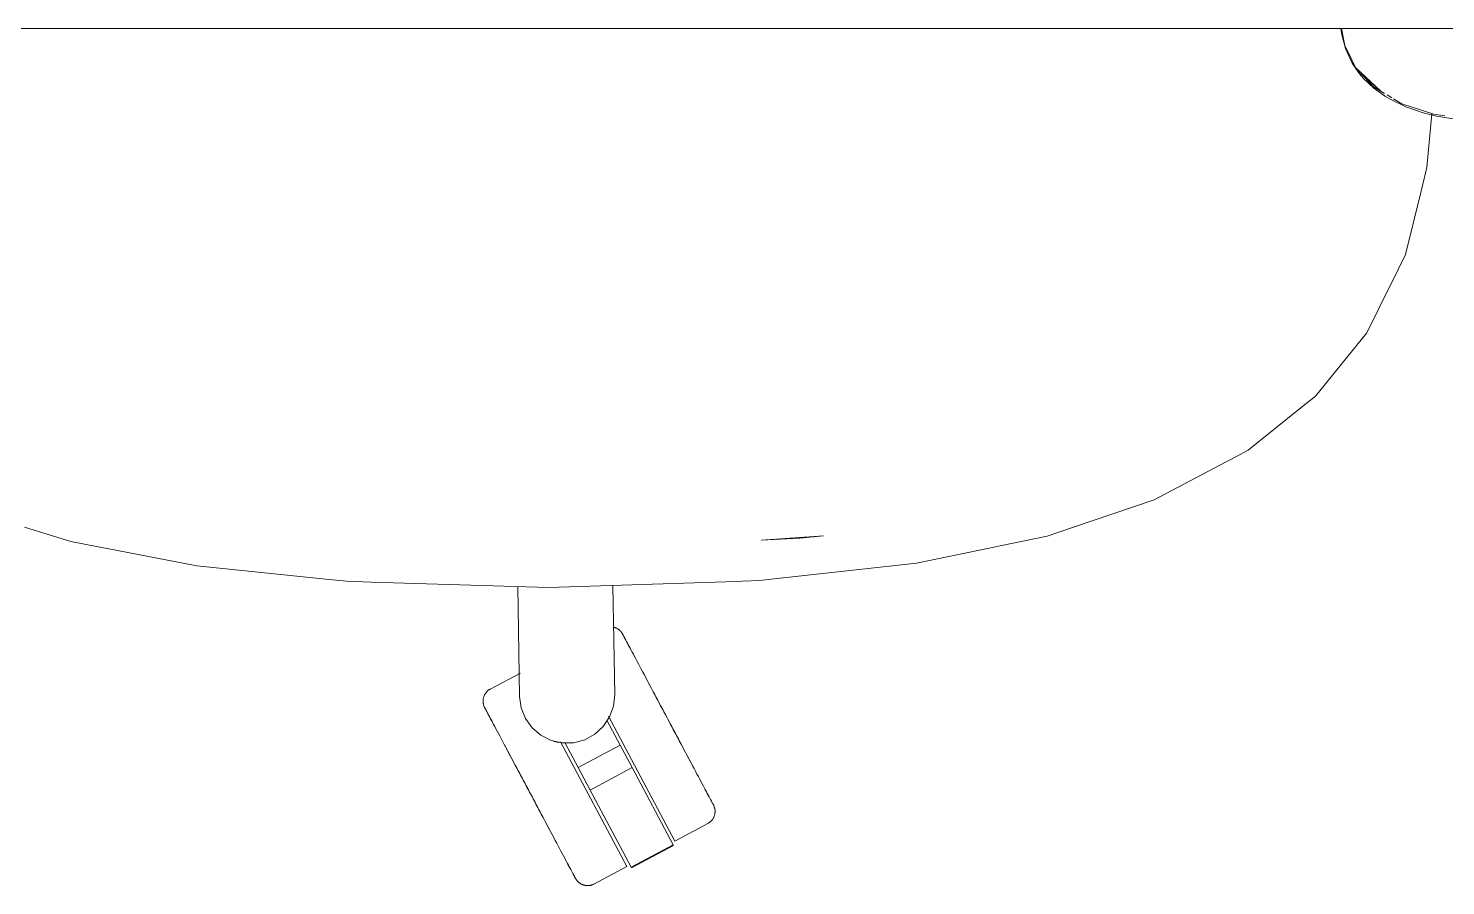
# Model space of a CAD drawing. Header units: millimetres. Extents: x 155927 to 317870, y -36033 to 97293.
# Drawn here: x 169008.9 to 169426, y 21675.3 to 21927.6 of the extents above; entities that cross this region are included whole.
import ezdxf

# ---------------------------------------------------------------- set-up
doc = ezdxf.new("R2010")
doc.units = ezdxf.units.MM
doc.header["$MEASUREMENT"] = 0
doc.layers.add('G-IMPT', color=8, linetype='CONTINUOUS', lineweight=9)
doc.layers.add('I-FURN', color=8, linetype='CONTINUOUS', lineweight=9)

msp = doc.modelspace()

# ---------------------------------------------------------------- linework, layer by layer
at = {"layer": 'G-IMPT'}
for p, q in [((169395.22, 21927.61), (169395.46, 21925.68)), ((169396.33, 21922.57), (169395.39, 21927.61)), ((169395.46, 21925.68), (169396.53, 21921.73)), ((169398.43, 21918.31), (169396.33, 21922.57)), ((169398.52, 21917.4), (169396.53, 21921.73)), ((169398.43, 21918.31), (169399.54, 21916.07)), ((169398.52, 21917.4), (169400.72, 21914.18)), ((169399.54, 21916.07), (169401.77, 21913.66)), ((169406.93, 21909.17), (169399.54, 21916.07)), ((169404.84, 21910.36), (169399.54, 21916.07)), ((169401.85, 21912.86), (169400.72, 21914.18)), ((169405.31, 21910.58), (169401.77, 21913.66)), ((169401.85, 21912.86), (169404.9, 21909.99)), ((169408, 21908.48), (169404.84, 21910.36)), ((169404.9, 21909.99), (169408.35, 21907.55)), ((169406.93, 21909.17), (169405.46, 21910.45)), ((169409.73, 21906.74), (169408.35, 21907.55)), ((169410.22, 21907.15), (169408.78, 21908.01)), ((169414.36, 21904.54), (169409.73, 21906.74)), ((169413.14, 21905.4), (169410.69, 21906.87)), ((169422.54, 21902.37), (169413.14, 21905.4)), ((169419.45, 21902.8), (169414.36, 21904.54)), ((169419.45, 21902.8), (169423.38, 21901.82)), ((169421.92, 21902.5), (169420.47, 21886.62)), ((169425.83, 21901.91), (169422.54, 21902.37)), ((169423.38, 21901.82), (169430.14, 21900.7)), ((169420.47, 21886.62), (169419.18, 21881.33)), ((169418.59, 21878.96), (169419.18, 21881.33)), ((169414.19, 21861.02), (169418.59, 21878.96)), ((169412.04, 21856.66), (169414.19, 21861.02)), ((169412.04, 21856.66), (169406.4, 21845.19)), ((169402.87, 21838.02), (169406.4, 21845.19)), ((169399.9, 21834.37), (169402.87, 21838.02)), ((169399.9, 21834.37), (169387.73, 21819.42)), ((169387.73, 21819.42), (169383.06, 21815.66)), ((169367.93, 21803.46), (169383.06, 21815.66)), ((169367.93, 21803.46), (169362.8, 21800.75)), ((169361.42, 21800.02), (169341.91, 21789.72)), ((169361.42, 21800.02), (169362.8, 21800.75)), ((169316.17, 21780.7), (169340.25, 21788.85)), ((169341.91, 21789.72), (169340.25, 21788.85)), ((169007.73, 21780.78), (169021.34, 21776.59)), ((169316.17, 21780.7), (169308.73, 21778.18)), ((169021.34, 21776.59), (169028.94, 21775.13)), ((169224.59, 21776.98), (169242.87, 21778.23)), ((169224.59, 21776.98), (169235.92, 21777.62)), ((169242.87, 21778.23), (169235.92, 21777.62)), ((169294.91, 21775.31), (169308.73, 21778.18)), ((169032.6, 21774.42), (169028.94, 21775.13)), ((169032.6, 21774.42), (169057.98, 21769.56)), ((169291.23, 21774.55), (169270.28, 21770.2)), ((169291.23, 21774.55), (169294.91, 21775.31)), ((169058.45, 21769.47), (169057.98, 21769.56)), ((169058.45, 21769.47), (169095.44, 21765.65)), ((169228.42, 21765.58), (169265.87, 21769.71)), ((169270.28, 21770.2), (169265.87, 21769.71)), ((169095.44, 21765.65), (169102.5, 21764.91)), ((169109.76, 21764.69), (169102.5, 21764.91)), ((169161.93, 21763.07), (169109.76, 21764.69)), ((169214.11, 21764.78), (169161.93, 21763.07)), ((169214.11, 21764.78), (169224.05, 21765.1)), ((169228.42, 21765.58), (169224.05, 21765.1))]:
    msp.add_line(p, q, dxfattribs=at)
at = {"layer": 'I-FURN'}
for p, q in [((169846.96, 21927.61), (168446.96, 21927.61)), ((168446.96, 21927.61), (169846.96, 21927.61)), ((169180.88, 21763.69), (169181.45, 21731.5)), ((169153.46, 21731.01), (169152.9, 21763.35)), ((169181.16, 21751.38), (169181.31, 21751.34)), ((169181.31, 21751.34), (169181.47, 21751.29)), ((169181.47, 21751.29), (169181.62, 21751.24)), ((169181.62, 21751.24), (169181.77, 21751.18)), ((169181.77, 21751.18), (169181.92, 21751.12)), ((169181.92, 21751.12), (169182.06, 21751.05)), ((169182.06, 21751.05), (169182.2, 21750.97)), ((169182.2, 21750.97), (169182.34, 21750.89)), ((169182.34, 21750.89), (169182.48, 21750.8)), ((169182.48, 21750.8), (169182.61, 21750.71)), ((169182.61, 21750.71), (169182.74, 21750.61)), ((169182.74, 21750.61), (169182.86, 21750.51)), ((169182.86, 21750.51), (169182.98, 21750.4)), ((169182.98, 21750.4), (169183.1, 21750.29)), ((169183.1, 21750.29), (169183.21, 21750.17)), ((169183.21, 21750.17), (169183.31, 21750.05)), ((169183.31, 21750.05), (169183.42, 21749.92)), ((169183.42, 21749.92), (169183.51, 21749.79)), ((169183.51, 21749.79), (169183.6, 21749.66)), ((169183.6, 21749.66), (169183.69, 21749.52)), ((169183.69, 21749.52), (169183.77, 21749.39)), ((169183.77, 21749.39), (169183.79, 21749.35)), ((169183.79, 21749.35), (169183.8, 21749.33)), ((169183.79, 21749.34), (169183.79, 21749.35)), ((169183.81, 21749.3), (169183.79, 21749.34)), ((169183.8, 21749.33), (169183.83, 21749.27)), ((169183.86, 21749.22), (169183.81, 21749.3)), ((169183.83, 21749.27), (169183.89, 21749.17)), ((169183.92, 21749.1), (169183.86, 21749.22)), ((169183.89, 21749.17), (169183.96, 21749.03)), ((169184.01, 21748.93), (169183.92, 21749.1)), ((169183.96, 21749.03), (169184.06, 21748.85)), ((169184.12, 21748.73), (169184.01, 21748.93)), ((169184.06, 21748.85), (169184.17, 21748.63)), ((169184.24, 21748.49), (169184.12, 21748.73)), ((169184.17, 21748.63), (169184.31, 21748.37)), ((169184.39, 21748.21), (169184.24, 21748.49)), ((169184.31, 21748.37), (169184.47, 21748.07)), ((169184.56, 21747.89), (169184.39, 21748.21)), ((169184.47, 21748.07), (169184.65, 21747.74)), ((169184.75, 21747.54), (169184.56, 21747.89)), ((169184.65, 21747.74), (169184.84, 21747.36)), ((169184.96, 21747.15), (169184.75, 21747.54)), ((169184.84, 21747.36), (169185.06, 21746.95)), ((169185.19, 21746.72), (169184.96, 21747.15)), ((169185.06, 21746.95), (169185.3, 21746.51)), ((169185.44, 21746.25), (169185.19, 21746.72)), ((169185.3, 21746.51), (169185.56, 21746.02)), ((169185.7, 21745.75), (169185.44, 21746.25)), ((169185.56, 21746.02), (169185.83, 21745.51)), ((169185.99, 21745.21), (169185.7, 21745.75)), ((169185.83, 21745.51), (169186.12, 21744.96)), ((169186.29, 21744.64), (169185.99, 21745.21)), ((169186.12, 21744.96), (169186.43, 21744.37)), ((169186.61, 21744.04), (169186.29, 21744.64)), ((169186.95, 21743.41), (169186.61, 21744.04)), ((169187.3, 21742.75), (169186.95, 21743.41)), ((169187.67, 21742.05), (169187.3, 21742.75)), ((169188.05, 21741.33), (169187.67, 21742.05)), ((169188.45, 21740.58), (169188.05, 21741.33)), ((169188.86, 21739.8), (169188.45, 21740.58)), ((169189.29, 21739), (169188.86, 21739.8)), ((169189.73, 21738.18), (169189.29, 21739)), ((169153.68, 21737.9), (169144.84, 21733.2)), ((169190.18, 21737.33), (169189.73, 21738.18)), ((169190.64, 21736.46), (169190.18, 21737.33)), ((169191.11, 21735.58), (169190.64, 21736.46)), ((169191.59, 21734.67), (169191.11, 21735.58)), ((169191.33, 21735.16), (169191.82, 21734.25)), ((169192.08, 21733.75), (169191.59, 21734.67)), ((169142.73, 21730.09), (169142.75, 21730.25)), ((169142.75, 21730.25), (169142.78, 21730.41)), ((169142.78, 21730.41), (169142.81, 21730.57)), ((169142.81, 21730.57), (169142.85, 21730.72)), ((169142.85, 21730.72), (169142.9, 21730.88)), ((169142.9, 21730.88), (169142.95, 21731.03)), ((169142.95, 21731.03), (169143.01, 21731.18)), ((169143.01, 21731.18), (169143.07, 21731.33)), ((169143.07, 21731.33), (169143.14, 21731.47)), ((169143.14, 21731.47), (169143.22, 21731.62)), ((169143.22, 21731.62), (169143.3, 21731.75)), ((169143.3, 21731.75), (169143.39, 21731.89)), ((169143.39, 21731.89), (169143.48, 21732.02)), ((169143.48, 21732.02), (169143.58, 21732.15)), ((169143.58, 21732.15), (169143.68, 21732.27)), ((169143.68, 21732.27), (169143.79, 21732.39)), ((169143.79, 21732.39), (169143.9, 21732.51)), ((169143.9, 21732.51), (169144.02, 21732.62)), ((169144.02, 21732.62), (169144.14, 21732.73)), ((169144.14, 21732.73), (169144.26, 21732.83)), ((169144.26, 21732.83), (169144.39, 21732.92)), ((169144.39, 21732.92), (169144.53, 21733.02)), ((169144.53, 21733.02), (169144.66, 21733.1)), ((169144.66, 21733.1), (169144.8, 21733.18)), ((169144.8, 21733.18), (169144.84, 21733.2)), ((169153.93, 21727.67), (169153.46, 21731.01)), ((169181.45, 21731.5), (169181.1, 21728.15)), ((169191.82, 21734.25), (169192.31, 21733.32)), ((169192.58, 21732.81), (169192.08, 21733.75)), ((169192.31, 21733.32), (169192.81, 21732.37)), ((169193.09, 21731.86), (169192.58, 21732.81)), ((169192.81, 21732.37), (169193.32, 21731.42)), ((169193.6, 21730.9), (169193.09, 21731.86)), ((169193.32, 21731.42), (169193.84, 21730.45)), ((169194.12, 21729.92), (169193.6, 21730.9)), ((169193.84, 21730.45), (169194.36, 21729.47)), ((169142.7, 21729.77), (169142.71, 21729.93)), ((169142.7, 21729.61), (169142.7, 21729.77)), ((169142.71, 21729.45), (169142.7, 21729.61)), ((169142.71, 21729.93), (169142.73, 21730.09)), ((169142.72, 21729.29), (169142.71, 21729.45)), ((169142.74, 21729.13), (169142.72, 21729.29)), ((169142.76, 21728.97), (169142.74, 21729.13)), ((169142.79, 21728.81), (169142.76, 21728.97)), ((169142.83, 21728.65), (169142.79, 21728.81)), ((169142.87, 21728.5), (169142.83, 21728.65)), ((169142.92, 21728.34), (169142.87, 21728.5)), ((169142.97, 21728.19), (169142.92, 21728.34)), ((169143.03, 21728.04), (169142.97, 21728.19)), ((169143.1, 21727.89), (169143.03, 21728.04)), ((169143.17, 21727.75), (169143.1, 21727.89)), ((169143.18, 21727.75), (169143.17, 21727.75)), ((169143.17, 21727.75), (169143.18, 21727.73)), ((169143.2, 21727.7), (169143.18, 21727.75)), ((169143.18, 21727.73), (169143.22, 21727.67)), ((169143.24, 21727.62), (169143.2, 21727.7)), ((169143.22, 21727.67), (169143.27, 21727.57)), ((169143.31, 21727.5), (169143.24, 21727.62)), ((169143.27, 21727.57), (169143.34, 21727.43)), ((169143.39, 21727.34), (169143.31, 21727.5)), ((169143.34, 21727.43), (169143.44, 21727.25)), ((169143.5, 21727.14), (169143.39, 21727.34)), ((169143.44, 21727.25), (169143.56, 21727.03)), ((169143.63, 21726.9), (169143.5, 21727.14)), ((169143.56, 21727.03), (169143.69, 21726.77)), ((169143.78, 21726.62), (169143.63, 21726.9)), ((169143.69, 21726.77), (169143.85, 21726.47)), ((169143.95, 21726.3), (169143.78, 21726.62)), ((169143.85, 21726.47), (169144.03, 21726.14)), ((169144.14, 21725.94), (169143.95, 21726.3)), ((169144.03, 21726.14), (169144.23, 21725.77)), ((169155.18, 21724.54), (169153.93, 21727.67)), ((169181.1, 21728.15), (169179.96, 21724.97)), ((169194.64, 21728.94), (169194.12, 21729.92)), ((169194.36, 21729.47), (169194.88, 21728.48)), ((169195.17, 21727.95), (169194.64, 21728.94)), ((169194.88, 21728.48), (169195.41, 21727.49)), ((169195.7, 21726.95), (169195.17, 21727.95)), ((169195.41, 21727.49), (169195.94, 21726.49)), ((169196.23, 21725.95), (169195.7, 21726.95)), ((169195.94, 21726.49), (169196.48, 21725.49)), ((169144.34, 21725.55), (169144.14, 21725.94)), ((169144.23, 21725.77), (169144.45, 21725.36)), ((169144.57, 21725.12), (169144.34, 21725.55)), ((169144.45, 21725.36), (169144.68, 21724.91)), ((169144.82, 21724.65), (169144.57, 21725.12)), ((169144.68, 21724.91), (169144.94, 21724.43)), ((169145.09, 21724.15), (169144.82, 21724.65)), ((169144.94, 21724.43), (169145.22, 21723.91)), ((169145.37, 21723.62), (169145.09, 21724.15)), ((169145.22, 21723.91), (169145.51, 21723.36)), ((169145.67, 21723.05), (169145.37, 21723.62)), ((169145.51, 21723.36), (169145.82, 21722.78)), ((169145.82, 21722.78), (169146.15, 21722.16)), ((169146.15, 21722.16), (169146.49, 21721.51)), ((169157.14, 21721.8), (169155.18, 21724.54)), ((169178.09, 21722.16), (169175.6, 21719.88)), ((169179.96, 21724.97), (169178.09, 21722.16)), ((169179.23, 21723.84), (169183.03, 21716.7)), ((169199.17, 21688.47), (169179.63, 21725.22)), ((169196.77, 21724.94), (169196.23, 21725.95)), ((169196.48, 21725.49), (169197.01, 21724.48)), ((169197.3, 21723.94), (169196.77, 21724.94)), ((169197.01, 21724.48), (169197.55, 21723.48)), ((169197.83, 21722.93), (169197.3, 21723.94)), ((169197.55, 21723.48), (169198.08, 21722.47)), ((169198.37, 21721.93), (169197.83, 21722.93)), ((169198.08, 21722.47), (169198.61, 21721.47)), ((169198.9, 21720.93), (169198.37, 21721.93)), ((169146.49, 21721.51), (169146.85, 21720.83)), ((169146.85, 21720.83), (169147.23, 21720.13)), ((169147.23, 21720.13), (169147.62, 21719.39)), ((169147.62, 21719.39), (169148.02, 21718.63)), ((169148.02, 21718.63), (169148.44, 21717.84)), ((169148.44, 21717.84), (169148.87, 21717.03)), ((169159.71, 21719.6), (169157.14, 21721.8)), ((169162.72, 21718.09), (169159.71, 21719.6)), ((169166.01, 21717.34), (169162.72, 21718.09)), ((169172.64, 21718.26), (169169.38, 21717.4)), ((169175.6, 21719.88), (169172.64, 21718.26)), ((169198.61, 21721.47), (169199.14, 21720.47)), ((169199.43, 21719.94), (169198.9, 21720.93)), ((169199.14, 21720.47), (169199.67, 21719.48)), ((169199.95, 21718.95), (169199.43, 21719.94)), ((169199.67, 21719.48), (169200.19, 21718.5)), ((169200.47, 21717.97), (169199.95, 21718.95)), ((169200.19, 21718.5), (169200.71, 21717.52)), ((169200.99, 21717), (169200.47, 21717.97)), ((169148.87, 21717.03), (169149.32, 21716.2)), ((169149.56, 21715.74), (169149.11, 21716.58)), ((169149.32, 21716.2), (169149.77, 21715.34)), ((169150.02, 21714.87), (169149.56, 21715.74)), ((169149.77, 21715.34), (169150.24, 21714.46)), ((169150.5, 21713.98), (169150.02, 21714.87)), ((169150.24, 21714.46), (169150.72, 21713.57)), ((169150.98, 21713.07), (169150.5, 21713.98)), ((169150.72, 21713.57), (169151.2, 21712.65)), ((169185.04, 21680.96), (169165.52, 21717.68)), ((169169.38, 21717.4), (169166.01, 21717.34)), ((169170.67, 21710.13), (169166.87, 21717.27)), ((169183.03, 21716.7), (169170.67, 21710.13)), ((169183.03, 21716.7), (169186.56, 21710.06)), ((169200.71, 21717.52), (169201.22, 21716.56)), ((169201.5, 21716.04), (169200.99, 21717)), ((169201.22, 21716.56), (169201.73, 21715.61)), ((169202, 21715.1), (169201.5, 21716.04)), ((169201.73, 21715.61), (169202.23, 21714.67)), ((169202.49, 21714.17), (169202, 21715.1)), ((169202.23, 21714.67), (169202.72, 21713.75)), ((169202.98, 21713.26), (169202.49, 21714.17)), ((169202.72, 21713.75), (169203.2, 21712.84)), ((169151.47, 21712.15), (169150.98, 21713.07)), ((169151.2, 21712.65), (169151.7, 21711.72)), ((169151.97, 21711.21), (169151.47, 21712.15)), ((169151.7, 21711.72), (169152.2, 21710.78)), ((169152.47, 21710.26), (169151.97, 21711.21)), ((169152.2, 21710.78), (169152.71, 21709.82)), ((169152.98, 21709.3), (169152.47, 21710.26)), ((169152.71, 21709.82), (169153.22, 21708.85)), ((169174.2, 21703.48), (169170.67, 21710.13)), ((169186.56, 21710.06), (169174.2, 21703.48)), ((169186.56, 21710.06), (169198.63, 21687.35)), ((169203.45, 21712.36), (169202.98, 21713.26)), ((169203.2, 21712.84), (169203.67, 21711.96)), ((169203.92, 21711.48), (169203.45, 21712.36)), ((169203.67, 21711.96), (169204.13, 21711.09)), ((169204.38, 21710.63), (169203.92, 21711.48)), ((169204.13, 21711.09), (169204.58, 21710.24)), ((169204.82, 21709.79), (169204.38, 21710.63)), ((169205.25, 21708.98), (169204.82, 21709.79)), ((169153.5, 21708.33), (169152.98, 21709.3)), ((169153.22, 21708.85), (169153.74, 21707.87)), ((169154.03, 21707.34), (169153.5, 21708.33)), ((169153.74, 21707.87), (169154.27, 21706.89)), ((169154.55, 21706.35), (169154.03, 21707.34)), ((169154.27, 21706.89), (169154.8, 21705.89)), ((169155.08, 21705.35), (169154.55, 21706.35)), ((169154.8, 21705.89), (169155.33, 21704.89)), ((169155.62, 21704.35), (169155.08, 21705.35)), ((169205.67, 21708.19), (169205.25, 21708.98)), ((169206.08, 21707.43), (169205.67, 21708.19)), ((169206.47, 21706.7), (169206.08, 21707.43)), ((169206.84, 21705.99), (169206.47, 21706.7)), ((169207.2, 21705.31), (169206.84, 21705.99)), ((169207.55, 21704.66), (169207.2, 21705.31)), ((169155.33, 21704.89), (169155.86, 21703.89)), ((169156.15, 21703.35), (169155.62, 21704.35)), ((169155.86, 21703.89), (169156.4, 21702.89)), ((169156.68, 21702.34), (169156.15, 21703.35)), ((169156.4, 21702.89), (169156.93, 21701.88)), ((169157.22, 21701.34), (169156.68, 21702.34)), ((169156.93, 21701.88), (169157.46, 21700.88)), ((169157.75, 21700.33), (169157.22, 21701.34)), ((169186.27, 21680.78), (169174.2, 21703.48)), ((169207.88, 21704.05), (169207.55, 21704.66)), ((169208.19, 21703.46), (169207.88, 21704.05)), ((169208.02, 21703.77), (169208.32, 21703.21)), ((169208.48, 21702.91), (169208.19, 21703.46)), ((169208.32, 21703.21), (169208.61, 21702.67)), ((169208.75, 21702.39), (169208.48, 21702.91)), ((169208.61, 21702.67), (169208.87, 21702.17)), ((169209.01, 21701.91), (169208.75, 21702.39)), ((169208.87, 21702.17), (169209.12, 21701.7)), ((169209.25, 21701.47), (169209.01, 21701.91)), ((169209.12, 21701.7), (169209.35, 21701.27)), ((169209.47, 21701.06), (169209.25, 21701.47)), ((169209.35, 21701.27), (169209.56, 21700.88)), ((169209.66, 21700.68), (169209.47, 21701.06)), ((169157.46, 21700.88), (169158, 21699.87)), ((169158.28, 21699.34), (169157.75, 21700.33)), ((169158, 21699.87), (169158.53, 21698.88)), ((169158.81, 21698.34), (169158.28, 21699.34)), ((169158.53, 21698.88), (169159.05, 21697.89)), ((169159.34, 21697.35), (169158.81, 21698.34)), ((169159.05, 21697.89), (169159.58, 21696.9)), ((169159.86, 21696.38), (169159.34, 21697.35)), ((169159.58, 21696.9), (169160.09, 21695.93)), ((169209.56, 21700.88), (169209.75, 21700.52)), ((169209.84, 21700.35), (169209.66, 21700.68)), ((169209.75, 21700.52), (169209.92, 21700.21)), ((169210, 21700.05), (169209.84, 21700.35)), ((169209.92, 21700.21), (169210.07, 21699.93)), ((169210.14, 21699.79), (169210, 21700.05)), ((169210.07, 21699.93), (169210.19, 21699.69)), ((169210.25, 21699.57), (169210.14, 21699.79)), ((169210.19, 21699.69), (169210.3, 21699.49)), ((169210.35, 21699.39), (169210.25, 21699.57)), ((169210.3, 21699.49), (169210.39, 21699.32)), ((169210.42, 21699.25), (169210.35, 21699.39)), ((169210.39, 21699.32), (169210.45, 21699.2)), ((169210.48, 21699.15), (169210.42, 21699.25)), ((169210.45, 21699.2), (169210.5, 21699.12)), ((169210.51, 21699.09), (169210.48, 21699.15)), ((169210.5, 21699.12), (169210.52, 21699.08)), ((169210.52, 21699.07), (169210.51, 21699.09)), ((169210.52, 21699.08), (169210.52, 21699.07)), ((169210.52, 21699.07), (169210.59, 21698.93)), ((169210.59, 21698.93), (169210.66, 21698.78)), ((169210.66, 21698.78), (169210.72, 21698.63)), ((169210.72, 21698.63), (169210.78, 21698.48)), ((169210.78, 21698.48), (169210.83, 21698.33)), ((169210.83, 21698.33), (169210.87, 21698.17)), ((169210.87, 21698.17), (169210.91, 21698.02)), ((169210.91, 21698.02), (169210.94, 21697.86)), ((169210.94, 21697.86), (169210.96, 21697.7)), ((169210.96, 21697.7), (169210.98, 21697.54)), ((169210.98, 21696.89), (169210.97, 21696.73)), ((169210.98, 21697.54), (169210.99, 21697.38)), ((169210.99, 21697.05), (169210.98, 21696.89)), ((169210.99, 21697.38), (169210.99, 21697.22)), ((169210.99, 21697.22), (169210.99, 21697.05)), ((169160.37, 21695.41), (169159.86, 21696.38)), ((169160.09, 21695.93), (169160.61, 21694.96)), ((169160.88, 21694.45), (169160.37, 21695.41)), ((169160.61, 21694.96), (169161.11, 21694.01)), ((169161.38, 21693.51), (169160.88, 21694.45)), ((169161.11, 21694.01), (169161.61, 21693.08)), ((169161.88, 21692.58), (169161.38, 21693.51)), ((169161.61, 21693.08), (169162.1, 21692.15)), ((169199.17, 21688.47), (169208.85, 21693.62)), ((169208.89, 21693.64), (169208.85, 21693.62)), ((169209.03, 21693.72), (169208.89, 21693.64)), ((169209.17, 21693.81), (169209.03, 21693.72)), ((169209.3, 21693.9), (169209.17, 21693.81)), ((169209.43, 21693.99), (169209.3, 21693.9)), ((169209.56, 21694.1), (169209.43, 21693.99)), ((169209.68, 21694.2), (169209.56, 21694.1)), ((169209.8, 21694.31), (169209.68, 21694.2)), ((169209.91, 21694.43), (169209.8, 21694.31)), ((169210.02, 21694.55), (169209.91, 21694.43)), ((169210.12, 21694.67), (169210.02, 21694.55)), ((169210.22, 21694.8), (169210.12, 21694.67)), ((169210.31, 21694.93), (169210.22, 21694.8)), ((169210.4, 21695.07), (169210.31, 21694.93)), ((169210.48, 21695.21), (169210.4, 21695.07)), ((169210.55, 21695.35), (169210.48, 21695.21)), ((169210.62, 21695.5), (169210.55, 21695.35)), ((169210.69, 21695.64), (169210.62, 21695.5)), ((169210.75, 21695.79), (169210.69, 21695.64)), ((169210.8, 21695.95), (169210.75, 21695.79)), ((169210.85, 21696.1), (169210.8, 21695.95)), ((169210.89, 21696.26), (169210.85, 21696.1)), ((169210.92, 21696.41), (169210.89, 21696.26)), ((169210.95, 21696.57), (169210.92, 21696.41)), ((169210.97, 21696.73), (169210.95, 21696.57)), ((169162.36, 21691.66), (169161.88, 21692.58)), ((169162.1, 21692.15), (169162.58, 21691.25)), ((169162.58, 21691.25), (169163.06, 21690.36)), ((169163.06, 21690.36), (169163.52, 21689.49)), ((169163.52, 21689.49), (169163.97, 21688.65)), ((169163.97, 21688.65), (169164.41, 21687.82)), ((169164.41, 21687.82), (169164.83, 21687.02)), ((169164.83, 21687.02), (169165.24, 21686.24)), ((169165.24, 21686.24), (169165.64, 21685.49)), ((169165.64, 21685.49), (169166.03, 21684.77)), ((169166.03, 21684.77), (169166.4, 21684.08)), ((169198.63, 21687.35), (169186.27, 21680.78)), ((169186.36, 21680.6), (169198.72, 21687.18)), ((169166.4, 21684.08), (169166.75, 21683.41)), ((169166.75, 21683.41), (169167.09, 21682.78)), ((169167.09, 21682.78), (169167.41, 21682.18)), ((169167.57, 21681.87), (169167.26, 21682.45)), ((169167.41, 21682.18), (169167.71, 21681.61)), ((169167.86, 21681.32), (169167.57, 21681.87)), ((169167.71, 21681.61), (169167.99, 21681.07)), ((169168.14, 21680.8), (169167.86, 21681.32)), ((169167.99, 21681.07), (169168.26, 21680.57)), ((169168.4, 21680.32), (169168.14, 21680.8)), ((169168.26, 21680.57), (169168.51, 21680.11)), ((169168.63, 21679.87), (169168.4, 21680.32)), ((169175.36, 21675.81), (169185.04, 21680.96)), ((169168.51, 21680.11), (169168.74, 21679.68)), ((169168.85, 21679.46), (169168.63, 21679.87)), ((169168.74, 21679.68), (169168.94, 21679.28)), ((169169.05, 21679.09), (169168.85, 21679.46)), ((169168.94, 21679.28), (169169.13, 21678.93)), ((169169.23, 21678.75), (169169.05, 21679.09)), ((169169.13, 21678.93), (169169.3, 21678.61)), ((169169.38, 21678.46), (169169.23, 21678.75)), ((169169.3, 21678.61), (169169.45, 21678.33)), ((169169.52, 21678.2), (169169.38, 21678.46)), ((169169.45, 21678.33), (169169.58, 21678.09)), ((169169.64, 21677.98), (169169.52, 21678.2)), ((169169.58, 21678.09), (169169.69, 21677.89)), ((169169.73, 21677.8), (169169.64, 21677.98)), ((169169.69, 21677.89), (169169.77, 21677.73)), ((169169.81, 21677.66), (169169.73, 21677.8)), ((169169.77, 21677.73), (169169.84, 21677.61)), ((169169.86, 21677.56), (169169.81, 21677.66)), ((169169.84, 21677.61), (169169.88, 21677.52)), ((169169.89, 21677.5), (169169.86, 21677.56)), ((169169.88, 21677.52), (169169.9, 21677.48)), ((169169.91, 21677.48), (169169.89, 21677.5)), ((169169.9, 21677.48), (169169.91, 21677.48)), ((169169.93, 21677.44), (169169.91, 21677.48)), ((169170.01, 21677.3), (169169.93, 21677.44)), ((169170.09, 21677.16), (169170.01, 21677.3)), ((169170.18, 21677.03), (169170.09, 21677.16)), ((169170.28, 21676.9), (169170.18, 21677.03)), ((169170.38, 21676.77), (169170.28, 21676.9)), ((169170.49, 21676.65), (169170.38, 21676.77)), ((169170.6, 21676.54), (169170.49, 21676.65)), ((169170.71, 21676.42), (169170.6, 21676.54)), ((169170.83, 21676.32), (169170.71, 21676.42)), ((169170.96, 21676.21), (169170.83, 21676.32)), ((169171.09, 21676.12), (169170.96, 21676.21)), ((169171.22, 21676.02), (169171.09, 21676.12)), ((169171.35, 21675.94), (169171.22, 21676.02)), ((169171.49, 21675.85), (169171.35, 21675.94)), ((169171.63, 21675.78), (169171.49, 21675.85)), ((169171.78, 21675.71), (169171.63, 21675.78)), ((169171.93, 21675.64), (169171.78, 21675.71)), ((169172.08, 21675.58), (169171.93, 21675.64)), ((169172.23, 21675.53), (169172.08, 21675.58)), ((169172.38, 21675.49), (169172.23, 21675.53)), ((169172.54, 21675.45), (169172.38, 21675.49)), ((169172.7, 21675.41), (169172.54, 21675.45)), ((169172.86, 21675.38), (169172.7, 21675.41)), ((169173.02, 21675.36), (169172.86, 21675.38)), ((169173.18, 21675.35), (169173.02, 21675.36)), ((169173.34, 21675.34), (169173.18, 21675.35)), ((169173.5, 21675.34), (169173.34, 21675.34)), ((169173.66, 21675.34), (169173.5, 21675.34)), ((169173.82, 21675.35), (169173.66, 21675.34)), ((169173.98, 21675.37), (169173.82, 21675.35)), ((169174.14, 21675.4), (169173.98, 21675.37)), ((169174.3, 21675.43), (169174.14, 21675.4)), ((169174.46, 21675.46), (169174.3, 21675.43)), ((169174.61, 21675.51), (169174.46, 21675.46)), ((169174.76, 21675.55), (169174.61, 21675.51)), ((169174.92, 21675.61), (169174.76, 21675.55)), ((169175.07, 21675.67), (169174.92, 21675.61)), ((169175.21, 21675.74), (169175.07, 21675.67)), ((169175.36, 21675.81), (169175.21, 21675.74))]:
    msp.add_line(p, q, dxfattribs=at)
msp.add_arc((169167.46, 21731.07), 13.81, 252.664, 257.6527, dxfattribs=at)
msp.add_open_spline([(169165.1, 21717.46), (169164.66, 21717.54), (169164.24, 21717.64), (169163.82, 21717.75)], degree=3, dxfattribs=at)

doc.saveas('drawing.dxf')
